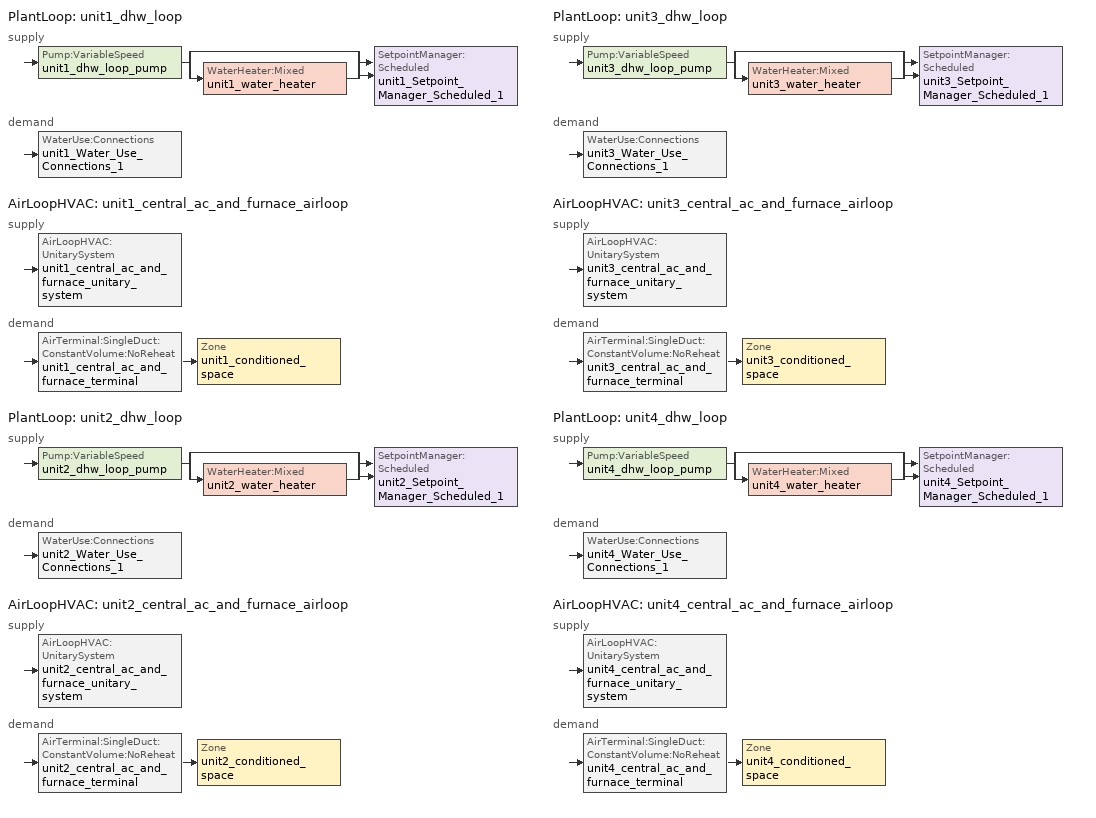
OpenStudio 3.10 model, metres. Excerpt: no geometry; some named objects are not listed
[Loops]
PlantLoop 'unit1_dhw_loop'
 supply: Pump:VariableSpeed 'unit1_dhw_loop_pump' > split
  | bypass
  | WaterHeater:Mixed 'unit1_water_heater'
  join > SetpointManager:Scheduled 'unit1_Setpoint_Manager_Scheduled_1'
 demand: WaterUse:Connections 'unit1_Water_Use_Connections_1'
AirLoopHVAC 'unit1_central_ac_and_furnace_airloop'
 supply: AirLoopHVAC:UnitarySystem 'unit1_central_ac_and_furnace_unitary_system'
 demand: AirTerminal:SingleDuct:ConstantVolume:NoReheat 'unit1_central_ac_and_furnace_terminal' > Zone 'unit1_conditioned_space'
PlantLoop 'unit2_dhw_loop'
 supply: Pump:VariableSpeed 'unit2_dhw_loop_pump' > split
  | bypass
  | WaterHeater:Mixed 'unit2_water_heater'
  join > SetpointManager:Scheduled 'unit2_Setpoint_Manager_Scheduled_1'
 demand: WaterUse:Connections 'unit2_Water_Use_Connections_1'
AirLoopHVAC 'unit2_central_ac_and_furnace_airloop'
 supply: AirLoopHVAC:UnitarySystem 'unit2_central_ac_and_furnace_unitary_system'
 demand: AirTerminal:SingleDuct:ConstantVolume:NoReheat 'unit2_central_ac_and_furnace_terminal' > Zone 'unit2_conditioned_space'
PlantLoop 'unit3_dhw_loop'
 supply: Pump:VariableSpeed 'unit3_dhw_loop_pump' > split
  | bypass
  | WaterHeater:Mixed 'unit3_water_heater'
  join > SetpointManager:Scheduled 'unit3_Setpoint_Manager_Scheduled_1'
 demand: WaterUse:Connections 'unit3_Water_Use_Connections_1'
AirLoopHVAC 'unit3_central_ac_and_furnace_airloop'
 supply: AirLoopHVAC:UnitarySystem 'unit3_central_ac_and_furnace_unitary_system'
 demand: AirTerminal:SingleDuct:ConstantVolume:NoReheat 'unit3_central_ac_and_furnace_terminal' > Zone 'unit3_conditioned_space'
PlantLoop 'unit4_dhw_loop'
 supply: Pump:VariableSpeed 'unit4_dhw_loop_pump' > split
  | bypass
  | WaterHeater:Mixed 'unit4_water_heater'
  join > SetpointManager:Scheduled 'unit4_Setpoint_Manager_Scheduled_1'
 demand: WaterUse:Connections 'unit4_Water_Use_Connections_1'
AirLoopHVAC 'unit4_central_ac_and_furnace_airloop'
 supply: AirLoopHVAC:UnitarySystem 'unit4_central_ac_and_furnace_unitary_system'
 demand: AirTerminal:SingleDuct:ConstantVolume:NoReheat 'unit4_central_ac_and_furnace_terminal' > Zone 'unit4_conditioned_space'
[EnergyManagementSystem:Sensor]
Name | Output Variable or Output Meter Index Key | Output Variable or Output Meter
unit1_tout_s | unit1_conditioned_space | Zone Outdoor Air Drybulb Temperature
unit1_tin_s; unit1_fridge_tin_s | unit1_conditioned_space | Zone Mean Air Temperature
unit1_win_s | unit1_conditioned_space | Zone Air Humidity Ratio
unit1_water_heater_off_cycle_parasitic | unit1_water_heater | Water Heater Off Cycle Parasitic Electricity Rate
unit1_water_heater_on_cycle_parasitic | unit1_water_heater | Water Heater On Cycle Parasitic Electricity Rate
unit1_water_heater_energy | unit1_water_heater | Water Heater NaturalGas Rate
unit1_central_ac_and_furnace_htg_coil_s | unit1_central_ac_and_furnace_htg_coil | Heating Coil Heating Energy
unit1_central_ac_and_furnace_clg_coil_s | unit1_central_ac_and_furnace_clg_coil | Cooling Coil Total Cooling Energy
unit2_tout_s | unit2_conditioned_space | Zone Outdoor Air Drybulb Temperature
unit2_tin_s; unit2_fridge_tin_s | unit2_conditioned_space | Zone Mean Air Temperature
unit2_win_s | unit2_conditioned_space | Zone Air Humidity Ratio
unit2_water_heater_off_cycle_parasitic | unit2_water_heater | Water Heater Off Cycle Parasitic Electricity Rate
unit2_water_heater_on_cycle_parasitic | unit2_water_heater | Water Heater On Cycle Parasitic Electricity Rate
unit2_water_heater_energy | unit2_water_heater | Water Heater NaturalGas Rate
unit2_central_ac_and_furnace_htg_coil_s | unit2_central_ac_and_furnace_htg_coil | Heating Coil Heating Energy
unit2_central_ac_and_furnace_clg_coil_s | unit2_central_ac_and_furnace_clg_coil | Cooling Coil Total Cooling Energy
unit3_tout_s | unit3_conditioned_space | Zone Outdoor Air Drybulb Temperature
unit3_tin_s; unit3_fridge_tin_s | unit3_conditioned_space | Zone Mean Air Temperature
unit3_win_s | unit3_conditioned_space | Zone Air Humidity Ratio
unit3_water_heater_off_cycle_parasitic | unit3_water_heater | Water Heater Off Cycle Parasitic Electricity Rate
unit3_water_heater_on_cycle_parasitic | unit3_water_heater | Water Heater On Cycle Parasitic Electricity Rate
unit3_water_heater_energy | unit3_water_heater | Water Heater NaturalGas Rate
unit3_central_ac_and_furnace_htg_coil_s | unit3_central_ac_and_furnace_htg_coil | Heating Coil Heating Energy
unit3_central_ac_and_furnace_clg_coil_s | unit3_central_ac_and_furnace_clg_coil | Cooling Coil Total Cooling Energy
unit4_tout_s | unit4_conditioned_space | Zone Outdoor Air Drybulb Temperature
unit4_tin_s; unit4_fridge_tin_s | unit4_conditioned_space | Zone Mean Air Temperature
unit4_win_s | unit4_conditioned_space | Zone Air Humidity Ratio
unit4_water_heater_off_cycle_parasitic | unit4_water_heater | Water Heater Off Cycle Parasitic Electricity Rate
unit4_water_heater_on_cycle_parasitic | unit4_water_heater | Water Heater On Cycle Parasitic Electricity Rate
unit4_water_heater_energy | unit4_water_heater | Water Heater NaturalGas Rate
unit4_central_ac_and_furnace_htg_coil_s | unit4_central_ac_and_furnace_htg_coil | Heating Coil Heating Energy
unit4_central_ac_and_furnace_clg_coil_s | unit4_central_ac_and_furnace_clg_coil | Cooling Coil Total Cooling Energy
unit1_conditioned_space_htg_unmet_s | unit1_conditioned_space | Zone Heating Setpoint Not Met Time
unit1_conditioned_space_clg_unmet_s | unit1_conditioned_space | Zone Cooling Setpoint Not Met Time
unit2_conditioned_space_htg_unmet_s | unit2_conditioned_space | Zone Heating Setpoint Not Met Time
unit2_conditioned_space_clg_unmet_s | unit2_conditioned_space | Zone Cooling Setpoint Not Met Time
unit3_conditioned_space_htg_unmet_s | unit3_conditioned_space | Zone Heating Setpoint Not Met Time
unit3_conditioned_space_clg_unmet_s | unit3_conditioned_space | Zone Cooling Setpoint Not Met Time
unit4_conditioned_space_htg_unmet_s | unit4_conditioned_space | Zone Heating Setpoint Not Met Time
unit4_conditioned_space_clg_unmet_s | unit4_conditioned_space | Zone Cooling Setpoint Not Met Time
[ElectricEquipment:Definition] Design Level Calculation Method=EquipmentLevel
Name | Design Level {W} | Fraction Latent | Fraction Radiant | Fraction Lost
unit1_dishwasher | 740.818 | 0.3 | 0.18 | 0.4
unit1_clothes_washer | 1279.03 | 0.03 | 0.162 | 0.7
unit2_dishwasher | 402.111 | 0.3 | 0.18 | 0.4
unit2_clothes_washer | 832.117 | 0.03 | 0.162 | 0.7
unit3_dishwasher | 577.46 | 0.3 | 0.18 | 0.4
unit3_clothes_washer | 765.44 | 0.03 | 0.162 | 0.7
unit4_dishwasher | 626.051 | 0.3 | 0.18 | 0.4
unit4_clothes_washer | 859.361 | 0.03 | 0.162 | 0.7
[EnergyManagementSystem:Actuator]
Name | Actuated Component | Actuated Component Type | Actuated Component Control Type | Zone or Space
unit2_central_ac_and_furnace_airloop_0_SupLatLkToDZ_act | unit2_central_ac_and_furnace_airloop_0_SupLatLkToDZ | OtherEquipment | Power Level | unit2_crawlspace___unvented_1
unit2_central_ac_and_furnace_airloop_0_SupSensLkToDZ_act | unit2_central_ac_and_furnace_airloop_0_SupSensLkToDZ | OtherEquipment | Power Level | unit2_crawlspace___unvented_1
unit2_central_ac_and_furnace_airloop_0_RetCondToDZ_act | unit2_central_ac_and_furnace_airloop_0_RetCondToDZ | OtherEquipment | Power Level | unit2_crawlspace___unvented_1
unit2_central_ac_and_furnace_airloop_0_SupCondToDZ_act | unit2_central_ac_and_furnace_airloop_0_SupCondToDZ | OtherEquipment | Power Level | unit2_crawlspace___unvented_1
unit2_central_ac_and_furnace_airloop_0_RetLatLkToRP_act | unit2_central_ac_and_furnace_airloop_0_RetLatLkToRP | OtherEquipment | Power Level | unit2_central_ac_and_furnace_airloop_ret_air_space
unit2_central_ac_and_furnace_airloop_0_RetSensLkToRP_act | unit2_central_ac_and_furnace_airloop_0_RetSensLkToRP | OtherEquipment | Power Level | unit2_central_ac_and_furnace_airloop_ret_air_space
unit2_central_ac_and_furnace_airloop_0_RetCondToRP_act | unit2_central_ac_and_furnace_airloop_0_RetCondToRP | OtherEquipment | Power Level | unit2_central_ac_and_furnace_airloop_ret_air_space
unit2_central_ac_and_furnace_airloop_0_SupCondToLv_act | unit2_central_ac_and_furnace_airloop_0_SupCondToLv | OtherEquipment | Power Level | unit2_conditioned_space_1
unit2_central_ac_and_furnace_airloop_0_SupLatLkToCond_act | unit2_central_ac_and_furnace_airloop_0_SupLatLkToCond | OtherEquipment | Power Level | unit2_conditioned_space_1
unit2_central_ac_and_furnace_airloop_0_SupSensLkToCond_act | unit2_central_ac_and_furnace_airloop_0_SupSensLkToCond | OtherEquipment | Power Level | unit2_conditioned_space_1
unit2_water_heater_ec_adj_act | unit2_water_heater_energy_adjustment1 | OtherEquipment | Power Level | unit2_conditioned_space_1
unit3_mech_vent_house_fan_latent_load_act | unit3_mech_vent_house_fan_latent_load | OtherEquipment | Power Level | unit3_conditioned_space_1
unit3_mech_vent_house_fan_sensible_load_act | unit3_mech_vent_house_fan_sensible_load | OtherEquipment | Power Level | unit3_conditioned_space_1
unit3_mech_vent_house_fan_cfis_act | unit3_mech_vent_house_fan_cfis | ElectricEquipment | Electricity Rate | unit3_conditioned_space_1
unit3_whole_house_fan_act | unit3_whole_house_fan | ElectricEquipment | Electricity Rate | unit3_conditioned_space_1
unit3_central_ac_and_furnace_airloop_0_SupLatLkToDZ_act | unit3_central_ac_and_furnace_airloop_0_SupLatLkToDZ | OtherEquipment | Power Level | unit3_crawlspace___unvented_1
unit3_central_ac_and_furnace_airloop_0_SupSensLkToDZ_act | unit3_central_ac_and_furnace_airloop_0_SupSensLkToDZ | OtherEquipment | Power Level | unit3_crawlspace___unvented_1
unit3_central_ac_and_furnace_airloop_0_RetCondToDZ_act | unit3_central_ac_and_furnace_airloop_0_RetCondToDZ | OtherEquipment | Power Level | unit3_crawlspace___unvented_1
unit3_central_ac_and_furnace_airloop_0_SupCondToDZ_act | unit3_central_ac_and_furnace_airloop_0_SupCondToDZ | OtherEquipment | Power Level | unit3_crawlspace___unvented_1
unit3_central_ac_and_furnace_airloop_0_RetLatLkToRP_act | unit3_central_ac_and_furnace_airloop_0_RetLatLkToRP | OtherEquipment | Power Level | unit3_central_ac_and_furnace_airloop_ret_air_space
unit3_central_ac_and_furnace_airloop_0_RetSensLkToRP_act | unit3_central_ac_and_furnace_airloop_0_RetSensLkToRP | OtherEquipment | Power Level | unit3_central_ac_and_furnace_airloop_ret_air_space
unit3_central_ac_and_furnace_airloop_0_RetCondToRP_act | unit3_central_ac_and_furnace_airloop_0_RetCondToRP | OtherEquipment | Power Level | unit3_central_ac_and_furnace_airloop_ret_air_space
unit3_central_ac_and_furnace_airloop_0_SupCondToLv_act | unit3_central_ac_and_furnace_airloop_0_SupCondToLv | OtherEquipment | Power Level | unit3_conditioned_space_1
unit3_central_ac_and_furnace_airloop_0_SupLatLkToCond_act | unit3_central_ac_and_furnace_airloop_0_SupLatLkToCond | OtherEquipment | Power Level | unit3_conditioned_space_1
unit3_central_ac_and_furnace_airloop_0_SupSensLkToCond_act | unit3_central_ac_and_furnace_airloop_0_SupSensLkToCond | OtherEquipment | Power Level | unit3_conditioned_space_1
unit3_water_heater_ec_adj_act | unit3_water_heater_energy_adjustment1 | OtherEquipment | Power Level | unit3_conditioned_space_1
unit4_mech_vent_house_fan_latent_load_act | unit4_mech_vent_house_fan_latent_load | OtherEquipment | Power Level | unit4_conditioned_space_1
unit4_mech_vent_house_fan_sensible_load_act | unit4_mech_vent_house_fan_sensible_load | OtherEquipment | Power Level | unit4_conditioned_space_1
unit4_mech_vent_house_fan_cfis_act | unit4_mech_vent_house_fan_cfis | ElectricEquipment | Electricity Rate | unit4_conditioned_space_1
unit4_whole_house_fan_act | unit4_whole_house_fan | ElectricEquipment | Electricity Rate | unit4_conditioned_space_1
unit4_central_ac_and_furnace_airloop_0_SupSensLkToDZ_act | unit4_central_ac_and_furnace_airloop_0_SupSensLkToDZ | OtherEquipment | Power Level | unit4_crawlspace___unvented_1
unit4_central_ac_and_furnace_airloop_0_RetCondToDZ_act | unit4_central_ac_and_furnace_airloop_0_RetCondToDZ | OtherEquipment | Power Level | unit4_crawlspace___unvented_1
unit4_central_ac_and_furnace_airloop_0_SupCondToDZ_act | unit4_central_ac_and_furnace_airloop_0_SupCondToDZ | OtherEquipment | Power Level | unit4_crawlspace___unvented_1
unit4_central_ac_and_furnace_airloop_0_RetLatLkToRP_act | unit4_central_ac_and_furnace_airloop_0_RetLatLkToRP | OtherEquipment | Power Level | unit4_central_ac_and_furnace_airloop_ret_air_space
unit4_central_ac_and_furnace_airloop_0_RetSensLkToRP_act | unit4_central_ac_and_furnace_airloop_0_RetSensLkToRP | OtherEquipment | Power Level | unit4_central_ac_and_furnace_airloop_ret_air_space
unit4_central_ac_and_furnace_airloop_0_RetCondToRP_act | unit4_central_ac_and_furnace_airloop_0_RetCondToRP | OtherEquipment | Power Level | unit4_central_ac_and_furnace_airloop_ret_air_space
unit4_central_ac_and_furnace_airloop_0_SupCondToLv_act | unit4_central_ac_and_furnace_airloop_0_SupCondToLv | OtherEquipment | Power Level | unit4_conditioned_space_1
unit4_central_ac_and_furnace_airloop_0_SupLatLkToCond_act | unit4_central_ac_and_furnace_airloop_0_SupLatLkToCond | OtherEquipment | Power Level | unit4_conditioned_space_1
unit4_central_ac_and_furnace_airloop_0_SupSensLkToCond_act | unit4_central_ac_and_furnace_airloop_0_SupSensLkToCond | OtherEquipment | Power Level | unit4_conditioned_space_1
unit4_water_heater_ec_adj_act | unit4_water_heater_energy_adjustment1 | OtherEquipment | Power Level | unit4_conditioned_space_1
unit4_central_ac_and_furnace_airloop_0_SupLatLkToDZ_act | unit4_central_ac_and_furnace_airloop_0_SupLatLkToDZ | OtherEquipment | Power Level | unit4_crawlspace___unvented_1
[EnergyManagementSystem:Program]
unit1_central_ac_and_furnace_airloop_0_duct_program: Set unit1_central_ac_and_furnace_airloop_AH_MFR = unit1_central_ac_and_furnace_airloop_AH_MFR_s; Set unit1_central_ac_and_furnace_airloop_Fan_RTF = 0; Set unit1_central_ac_and_furnace_airloop_Fan_RTF = unit1_central_ac_and_furnace_airloop_Fan_RTF + unit1_central_ac_and_furnace_airloop_Fan_RTF_s; Set unit1_central_ac_and_furnace_airloop_Fan_RTF = unit1_central_ac_and_furnace_airloop_Fan_RTF + unit1_central_ac_and_furnace_airloop_Fan_RTF_s_1; Set unit1_central_ac_and_furnace_airloop_AH_VFR = unit1_central_ac_and_furnace_airloop_AH_VFR_s; Set unit1_central_ac_and_furnace_airloop_AH_Tout = unit1_central_ac_and_furnace_airloop_AH_Tout_s; Set unit1_central_ac_and_furnace_airloop_AH_Wout = unit1_central_ac_and_furnace_airloop_AH_Wout_s; Set unit1_central_ac_and_furnace_airloop_RA_T = unit1_central_ac_and_furnace_airloop_RA_T_s; Set unit1_central_ac_and_furnace_airloop_Ra_W = unit1_central_ac_and_furnace_airloop_Ra_W_s; Set unit1_central_ac_and_furnace_airloop_0_DZ_T = unit1_central_ac_and_furnace_airloop_0_DZ_T_s; Set unit1_central_ac_and_furnace_airloop_0_DZ_W = unit1_central_ac_and_furnace_airloop_0_DZ_W_s; Run unit1_central_ac_and_furnace_airloop_0_duct_subroutine; Set unit1_central_ac_and_furnace_airloop_0_SupSensLkToCond_act = unit1_central_ac_and_furnace_airloop_0_SupSensLkToCond; Set unit1_central_ac_and_furnace_airloop_0_SupLatLkToCond_act = unit1_central_ac_and_furnace_airloop_0_SupLatLkToCond; Set unit1_central_ac_and_furnace_airloop_0_SupCondToLv_act = unit1_central_ac_and_furnace_airloop_0_SupCondToLv; Set unit1_central_ac_and_furnace_airloop_0_RetSensLkToRP_act = unit1_central_ac_and_furnace_airloop_0_RetSensLkToRP; Set unit1_central_ac_and_furnace_airloop_0_RetLatLkToRP_act = unit1_central_ac_and_furnace_airloop_0_RetLatLkToRP; Set unit1_central_ac_and_furnace_airloop_0_RetCondToRP_act = unit1_central_ac_and_furnace_airloop_0_RetCondToRP; Set unit1_central_ac_and_furnace_airloop_0_RetCondToDZ_act = unit1_central_ac_and_furnace_airloop_0_RetCondToDZ; Set unit1_central_ac_and_furnace_airloop_0_SupCondToDZ_act = unit1_central_ac_and_furnace_airloop_0_SupCondToDZ; Set unit1_central_ac_and_furnace_airloop_0_SupSensLkToDZ_act = unit1_central_ac_and_furnace_airloop_0_SupSensLkToDZ; Set unit1_central_ac_and_furnace_airloop_0_SupLatLkToDZ_act = unit1_central_ac_and_furnace_airloop_0_SupLatLkToDZ; Set unit1_central_ac_and_furnace_airloop_0_ZoneMixDZToCond_mix_act = unit1_central_ac_and_furnace_airloop_0_ZoneMixDZToCond; Set unit1_central_ac_and_furnace_airloop_0_ZoneMixCondToDZ_mix_act = unit1_central_ac_and_furnace_airloop_0_ZoneMixCondToDZ
unit1_fridge_schedule_program: Set Tin = unit1_fridge_tin_s*(9.0/5.0)+32.0; Set unit1_fridge_schedule_act = 0; If (Hour == 0); Set unit1_fridge_schedule_act = (-0.487+0.019*Tin); ElseIf (Hour == 1); Set unit1_fridge_schedule_act = (-0.34+0.016*Tin); ElseIf (Hour == 2); Set unit1_fridge_schedule_act = (-0.37+0.017*Tin); ElseIf (Hour == 3); Set unit1_fridge_schedule_act = (-0.361+0.016*Tin); ElseIf (Hour == 4); Set unit1_fridge_schedule_act = (-0.515+0.018*Tin); ElseIf (Hour == 5); Set unit1_fridge_schedule_act = (-0.684+0.021*Tin); ElseIf (Hour == 6); Set unit1_fridge_schedule_act = (-0.471+0.019*Tin); ElseIf (Hour == 7); Set unit1_fridge_schedule_act = (-0.159+0.015*Tin); ElseIf (Hour == 8); Set unit1_fridge_schedule_act = (-0.079+0.015*Tin); ElseIf (Hour == 9); Set unit1_fridge_schedule_act = (-0.417+0.019*Tin); ElseIf (Hour == 10); Set unit1_fridge_schedule_act = (-0.411+0.018*Tin); ElseIf (Hour == 11); Set unit1_fridge_schedule_act = (-0.386+0.018*Tin); ElseIf (Hour == 12); Set unit1_fridge_schedule_act = (-0.24+0.016*Tin); ElseIf (Hour == 13); Set unit1_fridge_schedule_act = (-0.314+0.017*Tin); ElseIf (Hour == 14); Set unit1_fridge_schedule_act = (-0.16+0.015*Tin); ElseIf (Hour == 15); Set unit1_fridge_schedule_act = (-0.121+0.015*Tin); ElseIf (Hour == 16); Set unit1_fridge_schedule_act = (-0.469+0.02*Tin); ElseIf (Hour == 17); Set unit1_fridge_schedule_act = (-0.412+0.02*Tin); ElseIf (Hour == 18); Set unit1_fridge_schedule_act = (-0.091+0.017*Tin); ElseIf (Hour == 19); Set unit1_fridge_schedule_act = (0.077+0.014*Tin); ElseIf (Hour == 20); Set unit1_fridge_schedule_act = (-0.118+0.016*Tin); ElseIf (Hour == 21); Set unit1_fridge_schedule_act = (-0.247+0.017*Tin); ElseIf (Hour == 22); Set unit1_fridge_schedule_act = (-0.445+0.019*Tin); ElseIf (Hour == 23); Set unit1_fridge_schedule_act = (-0.544+0.02*Tin); EndIf
unit1_water_heater_EC_adj: If WarmupFlag == 0; Set dhw_e_cons = unit1_water_heater_energy + unit1_water_heater_on_cycle_parasitic + unit1_water_heater_off_cycle_parasitic; Set unit1_water_heater_ec_adj_act = 0.0 * dhw_e_cons / 1; EndIf
unit1_central_ac_and_furnace_supply_fan_disaggregate_program_1: Set unit1_central_ac_and_furnace_supply_fan_primary_htg = 0; If unit1_central_ac_and_furnace_htg_coil_s > 0; Set unit1_central_ac_and_furnace_supply_fan_primary_htg = unit1_central_ac_and_furnace_supply_fan_s_1; EndIf
unit1_central_ac_and_furnace_supply_fan_disaggregate_program: Set unit1_central_ac_and_furnace_supply_fan_clg = 0; If unit1_central_ac_and_furnace_clg_coil_s > 0; Set unit1_central_ac_and_furnace_supply_fan_clg = unit1_central_ac_and_furnace_supply_fan_s; EndIf
unit2_infil_program: Set p_m = 0.14; Set p_s = 0.22; Set s_m = 270; Set s_s = 370; Set z_m = 9.99744; Set z_s = 2.4384; Set f_t = (((s_m/z_m)^p_m)*((z_s/s_s)^p_s)); Set Tdiff = unit2_tin_s-unit2_tout_s; Set dT = @Abs Tdiff; Set c = 0.0289; Set Cs = 0.0567; Set Cw = 0.1627; Set n = 0.65; Set sft = (f_t*0.3); Set temp1 = ((c*Cw)*((sft*unit2_site_vw_s)^(2*n)))^2; Set Qinf = (((c*Cs*(dT^n))^2)+temp1)^0.5; Set Qinf = (@Max Qinf 0); Set unit2_mech_vent_house_fan_sensible_load_act = 0.0; Set unit2_mech_vent_house_fan_latent_load_act = 0.0; Set OASupInPb = unit2_out_pb_s; Set OASupInTemp = unit2_tout_s; Set OASupInW = unit2_out_wt_s; Set OASupRho = (@RhoAirFnPbTdbW OASupInPb OASupInTemp OASupInW); Set OASupCp = (@CpAirFnW OASupInW); Set OASupInEnth = (@HFnTdbW OASupInTemp OASupInW); Set ZoneTemp = unit2_tin_s; Set ZoneW = unit2_win_s; Set ZoneCp = (@CpAirFnW ZoneW); Set ZoneAirEnth = (@HFnTdbW ZoneTemp ZoneW); Set unit2_mech_vent_house_fan_cfis_act = 0.0; Set QWHV_cfis_sup = 0.0; Set QWHV_cfis_suppl_sup = 0.0; Set QWHV_cfis_suppl_exh = 0.0; Set Qrange = 0; Set Qrange = Qrange + 0.04719 * unit2_mech_vent_range_fan_0_sch_s; Set Qbath = 0; Set Qbath = Qbath + 0.04719 * unit2_mech_vent_bath_fan_0_sch_s; Set Qdryer = 0; Set Qdryer = Qdryer + 0.0917 * unit2_clothes_dryer_exhaust_0_sch_s; Set QWHV_sup = 0.0; Set QWHV_exh = 0.0; Set Qsupply = QWHV_sup + QWHV_cfis_sup + QWHV_cfis_suppl_sup; Set Qexhaust = Qrange + Qbath + Qdryer + QWHV_exh + QWHV_cfis_suppl_exh; Set Qfan = (@Max Qexhaust Qsupply); Set Qducts = 0; Set Qducts = Qducts - unit2_central_ac_and_furnace_airloop_0_DuctImbalLkSupFanEquivCond; Set Qducts = Qducts + unit2_central_ac_and_furnace_airloop_0_DuctImbalLkExhFanEquivCond; If Qducts < 0; Set Qsupply = Qsupply - Qducts; Else; Set Qexhaust = Qexhaust + Qducts; EndIf; Set Qfan_with_ducts = (@Max Qexhaust Qsupply); Set Qimb = (@Abs (Qsupply - Qexhaust)); If Qinf + Qimb > 0; Set Qtot = Qfan_with_ducts + (Qinf^2) / (Qinf + Qimb); Else; Set Qtot = Qfan_with_ducts; EndIf; Set Qinf_adj = Qtot - Qfan; Set unit2_infil_flow_act = Qinf_adj; Set unit2_infil_program_Qinf = Qinf_adj; Set unit2_infil_program_Qfan = Qfan; Set Qload = Qfan; Set Effectiveness_Sens = 0.0; Set Effectiveness_Lat = 0.0; Set Fan_MFR = Qload * OASupRho; Set ZoneInEnth = OASupInEnth; Set ZoneInTemp = OASupInTemp; Set FanTotalToCond = Fan_MFR * (ZoneInEnth - ZoneAirEnth); Set FanSensToCond = Fan_MFR * ZoneCp * (ZoneInTemp - ZoneTemp); Set FanLatToCond = FanTotalToCond - FanSensToCond; Set unit2_mech_vent_house_fan_sensible_load_act = unit2_mech_vent_house_fan_sensible_load_act + FanSensToCond; Set unit2_mech_vent_house_fan_latent_load_act = unit2_mech_vent_house_fan_latent_load_act + FanLatToCond
unit2_crawlspace_unvented_1_duct_leakage_imbalance_infil_program: Set Qducts = 0; Set Qducts = Qducts - unit2_central_ac_and_furnace_airloop_0_DuctImbalLkSupFanEquivDZ; Set Qducts = Qducts + unit2_central_ac_and_furnace_airloop_0_DuctImbalLkExhFanEquivDZ; Set unit2_crawlspace_unvented_1_duct_leakage_imbalance_infil_flow_act = (@Abs(Qducts))
unit2_natural_vent_program: Set Tin = unit2_tin_s; Set Tout = unit2_tout_s; Set Wout = unit2_out_wt_s; Set Pbar = unit2_out_pb_s; Set Phiout = (@RhFnTdbWPb Tout Wout Pbar); Set MaxHR = 0.0115; Set Tnvsp = (unit2_htg_sp_s + unit2_clg_sp_s) / 2; Set NVavail = unit2_natural_vent_s; Set ClgSsnAvail = unit2_cool_season; Set Qnv = 0; Set Qwhf = 0; Set unit2_whole_house_fan_mix_act = 0; Set unit2_whole_house_fan_act = 0; If ((Wout < MaxHR) && (Tin > Tout) && (Tin > Tnvsp) && (ClgSsnAvail > 0)); Set WHF_Flow = 0; Set Adj = (Tin-Tnvsp)/(Tin-Tout); Set Adj = (@Min Adj 1); Set Adj = (@Max Adj 0); If (WHF_Flow > 0); Set Qwhf = WHF_Flow*Adj; Set unit2_whole_house_fan_mix_act = WHF_Flow*Adj; Set WHF_W = 0; Set unit2_whole_house_fan_act = WHF_W*Adj; ElseIf (NVavail > 0); Set NVArea = 3152.088663552; Set Cs = 8.968567957270247e-05; Set Cw = 2.2169590796800036e-05; Set Tdiff = Tin-Tout; Set dT = (@Abs Tdiff); Set Vwind = unit2_site_vw_s; Set SGNV = NVArea*Adj*((((Cs*dT)+(Cw*(Vwind^2)))^0.5)/1000); Set MaxNV = 0.9602557310976002; Set Qnv = (@Min SGNV MaxNV); EndIf; EndIf; Set unit2_natural_vent_flow_act = Qnv; Set unit2_whole_house_fan_flow_act = Qwhf; Set unit2_natural_vent_program_Qnv = Qnv; Set unit2_natural_vent_program_Qwhf = Qwhf
unit2_central_ac_and_furnace_airloop_0_duct_program: Set unit2_central_ac_and_furnace_airloop_AH_MFR = unit2_central_ac_and_furnace_airloop_AH_MFR_s; Set unit2_central_ac_and_furnace_airloop_Fan_RTF = 0; Set unit2_central_ac_and_furnace_airloop_Fan_RTF = unit2_central_ac_and_furnace_airloop_Fan_RTF + unit2_central_ac_and_furnace_airloop_Fan_RTF_s; Set unit2_central_ac_and_furnace_airloop_Fan_RTF = unit2_central_ac_and_furnace_airloop_Fan_RTF + unit2_central_ac_and_furnace_airloop_Fan_RTF_s_1; Set unit2_central_ac_and_furnace_airloop_AH_VFR = unit2_central_ac_and_furnace_airloop_AH_VFR_s; Set unit2_central_ac_and_furnace_airloop_AH_Tout = unit2_central_ac_and_furnace_airloop_AH_Tout_s; Set unit2_central_ac_and_furnace_airloop_AH_Wout = unit2_central_ac_and_furnace_airloop_AH_Wout_s; Set unit2_central_ac_and_furnace_airloop_RA_T = unit2_central_ac_and_furnace_airloop_RA_T_s; Set unit2_central_ac_and_furnace_airloop_Ra_W = unit2_central_ac_and_furnace_airloop_Ra_W_s; Set unit2_central_ac_and_furnace_airloop_0_DZ_T = unit2_central_ac_and_furnace_airloop_0_DZ_T_s; Set unit2_central_ac_and_furnace_airloop_0_DZ_W = unit2_central_ac_and_furnace_airloop_0_DZ_W_s; Run unit2_central_ac_and_furnace_airloop_0_duct_subroutine; Set unit2_central_ac_and_furnace_airloop_0_SupSensLkToCond_act = unit2_central_ac_and_furnace_airloop_0_SupSensLkToCond; Set unit2_central_ac_and_furnace_airloop_0_SupLatLkToCond_act = unit2_central_ac_and_furnace_airloop_0_SupLatLkToCond; Set unit2_central_ac_and_furnace_airloop_0_SupCondToLv_act = unit2_central_ac_and_furnace_airloop_0_SupCondToLv; Set unit2_central_ac_and_furnace_airloop_0_RetSensLkToRP_act = unit2_central_ac_and_furnace_airloop_0_RetSensLkToRP; Set unit2_central_ac_and_furnace_airloop_0_RetLatLkToRP_act = unit2_central_ac_and_furnace_airloop_0_RetLatLkToRP; Set unit2_central_ac_and_furnace_airloop_0_RetCondToRP_act = unit2_central_ac_and_furnace_airloop_0_RetCondToRP; Set unit2_central_ac_and_furnace_airloop_0_RetCondToDZ_act = unit2_central_ac_and_furnace_airloop_0_RetCondToDZ; Set unit2_central_ac_and_furnace_airloop_0_SupCondToDZ_act = unit2_central_ac_and_furnace_airloop_0_SupCondToDZ; Set unit2_central_ac_and_furnace_airloop_0_SupSensLkToDZ_act = unit2_central_ac_and_furnace_airloop_0_SupSensLkToDZ; Set unit2_central_ac_and_furnace_airloop_0_SupLatLkToDZ_act = unit2_central_ac_and_furnace_airloop_0_SupLatLkToDZ; Set unit2_central_ac_and_furnace_airloop_0_ZoneMixDZToCond_mix_act = unit2_central_ac_and_furnace_airloop_0_ZoneMixDZToCond; Set unit2_central_ac_and_furnace_airloop_0_ZoneMixCondToDZ_mix_act = unit2_central_ac_and_furnace_airloop_0_ZoneMixCondToDZ
unit2_fridge_schedule_program: Set Tin = unit2_fridge_tin_s*(9.0/5.0)+32.0; Set unit2_fridge_schedule_act = 0; If (Hour == 0); Set unit2_fridge_schedule_act = (-0.487+0.019*Tin); ElseIf (Hour == 1); Set unit2_fridge_schedule_act = (-0.34+0.016*Tin); ElseIf (Hour == 2); Set unit2_fridge_schedule_act = (-0.37+0.017*Tin); ElseIf (Hour == 3); Set unit2_fridge_schedule_act = (-0.361+0.016*Tin); ElseIf (Hour == 4); Set unit2_fridge_schedule_act = (-0.515+0.018*Tin); ElseIf (Hour == 5); Set unit2_fridge_schedule_act = (-0.684+0.021*Tin); ElseIf (Hour == 6); Set unit2_fridge_schedule_act = (-0.471+0.019*Tin); ElseIf (Hour == 7); Set unit2_fridge_schedule_act = (-0.159+0.015*Tin); ElseIf (Hour == 8); Set unit2_fridge_schedule_act = (-0.079+0.015*Tin); ElseIf (Hour == 9); Set unit2_fridge_schedule_act = (-0.417+0.019*Tin); ElseIf (Hour == 10); Set unit2_fridge_schedule_act = (-0.411+0.018*Tin); ElseIf (Hour == 11); Set unit2_fridge_schedule_act = (-0.386+0.018*Tin); ElseIf (Hour == 12); Set unit2_fridge_schedule_act = (-0.24+0.016*Tin); ElseIf (Hour == 13); Set unit2_fridge_schedule_act = (-0.314+0.017*Tin); ElseIf (Hour == 14); Set unit2_fridge_schedule_act = (-0.16+0.015*Tin); ElseIf (Hour == 15); Set unit2_fridge_schedule_act = (-0.121+0.015*Tin); ElseIf (Hour == 16); Set unit2_fridge_schedule_act = (-0.469+0.02*Tin); ElseIf (Hour == 17); Set unit2_fridge_schedule_act = (-0.412+0.02*Tin); ElseIf (Hour == 18); Set unit2_fridge_schedule_act = (-0.091+0.017*Tin); ElseIf (Hour == 19); Set unit2_fridge_schedule_act = (0.077+0.014*Tin); ElseIf (Hour == 20); Set unit2_fridge_schedule_act = (-0.118+0.016*Tin); ElseIf (Hour == 21); Set unit2_fridge_schedule_act = (-0.247+0.017*Tin); ElseIf (Hour == 22); Set unit2_fridge_schedule_act = (-0.445+0.019*Tin); ElseIf (Hour == 23); Set unit2_fridge_schedule_act = (-0.544+0.02*Tin); EndIf
unit2_water_heater_EC_adj: If WarmupFlag == 0; Set dhw_e_cons = unit2_water_heater_energy + unit2_water_heater_on_cycle_parasitic + unit2_water_heater_off_cycle_parasitic; Set unit2_water_heater_ec_adj_act = 0.0 * dhw_e_cons / 1; EndIf
unit2_central_ac_and_furnace_supply_fan_disaggregate_program_1: Set unit2_central_ac_and_furnace_supply_fan_primary_htg = 0; If unit2_central_ac_and_furnace_htg_coil_s > 0; Set unit2_central_ac_and_furnace_supply_fan_primary_htg = unit2_central_ac_and_furnace_supply_fan_s_1; EndIf
unit2_central_ac_and_furnace_supply_fan_disaggregate_program: Set unit2_central_ac_and_furnace_supply_fan_clg = 0; If unit2_central_ac_and_furnace_clg_coil_s > 0; Set unit2_central_ac_and_furnace_supply_fan_clg = unit2_central_ac_and_furnace_supply_fan_s; EndIf
unit3_infil_program: Set p_m = 0.14; Set p_s = 0.22; Set s_m = 270; Set s_s = 370; Set z_m = 9.99744; Set z_s = 2.4384; Set f_t = (((s_m/z_m)^p_m)*((z_s/s_s)^p_s)); Set Tdiff = unit3_tin_s-unit3_tout_s; Set dT = @Abs Tdiff; Set c = 0.0289; Set Cs = 0.0567; Set Cw = 0.1627; Set n = 0.65; Set sft = (f_t*0.3); Set temp1 = ((c*Cw)*((sft*unit3_site_vw_s)^(2*n)))^2; Set Qinf = (((c*Cs*(dT^n))^2)+temp1)^0.5; Set Qinf = (@Max Qinf 0); Set unit3_mech_vent_house_fan_sensible_load_act = 0.0; Set unit3_mech_vent_house_fan_latent_load_act = 0.0; Set OASupInPb = unit3_out_pb_s; Set OASupInTemp = unit3_tout_s; Set OASupInW = unit3_out_wt_s; Set OASupRho = (@RhoAirFnPbTdbW OASupInPb OASupInTemp OASupInW); Set OASupCp = (@CpAirFnW OASupInW); Set OASupInEnth = (@HFnTdbW OASupInTemp OASupInW); Set ZoneTemp = unit3_tin_s; Set ZoneW = unit3_win_s; Set ZoneCp = (@CpAirFnW ZoneW); Set ZoneAirEnth = (@HFnTdbW ZoneTemp ZoneW); Set unit3_mech_vent_house_fan_cfis_act = 0.0; Set QWHV_cfis_sup = 0.0; Set QWHV_cfis_suppl_sup = 0.0; Set QWHV_cfis_suppl_exh = 0.0; Set Qrange = 0; Set Qrange = Qrange + 0.04719 * unit3_mech_vent_range_fan_0_sch_s; Set Qbath = 0; Set Qbath = Qbath + 0.04719 * unit3_mech_vent_bath_fan_0_sch_s; Set Qdryer = 0; Set Qdryer = Qdryer + 0.15958 * unit3_clothes_dryer_exhaust_0_sch_s; Set QWHV_sup = 0.0; Set QWHV_exh = 0.0; Set Qsupply = QWHV_sup + QWHV_cfis_sup + QWHV_cfis_suppl_sup; Set Qexhaust = Qrange + Qbath + Qdryer + QWHV_exh + QWHV_cfis_suppl_exh; Set Qfan = (@Max Qexhaust Qsupply); Set Qducts = 0; Set Qducts = Qducts - unit3_central_ac_and_furnace_airloop_0_DuctImbalLkSupFanEquivCond; Set Qducts = Qducts + unit3_central_ac_and_furnace_airloop_0_DuctImbalLkExhFanEquivCond; If Qducts < 0; Set Qsupply = Qsupply - Qducts; Else; Set Qexhaust = Qexhaust + Qducts; EndIf; Set Qfan_with_ducts = (@Max Qexhaust Qsupply); Set Qimb = (@Abs (Qsupply - Qexhaust)); If Qinf + Qimb > 0; Set Qtot = Qfan_with_ducts + (Qinf^2) / (Qinf + Qimb); Else; Set Qtot = Qfan_with_ducts; EndIf; Set Qinf_adj = Qtot - Qfan; Set unit3_infil_flow_act = Qinf_adj; Set unit3_infil_program_Qinf = Qinf_adj; Set unit3_infil_program_Qfan = Qfan; Set Qload = Qfan; Set Effectiveness_Sens = 0.0; Set Effectiveness_Lat = 0.0; Set Fan_MFR = Qload * OASupRho; Set ZoneInEnth = OASupInEnth; Set ZoneInTemp = OASupInTemp; Set FanTotalToCond = Fan_MFR * (ZoneInEnth - ZoneAirEnth); Set FanSensToCond = Fan_MFR * ZoneCp * (ZoneInTemp - ZoneTemp); Set FanLatToCond = FanTotalToCond - FanSensToCond; Set unit3_mech_vent_house_fan_sensible_load_act = unit3_mech_vent_house_fan_sensible_load_act + FanSensToCond; Set unit3_mech_vent_house_fan_latent_load_act = unit3_mech_vent_house_fan_latent_load_act + FanLatToCond
unit3_crawlspace_unvented_1_duct_leakage_imbalance_infil_program: Set Qducts = 0; Set Qducts = Qducts - unit3_central_ac_and_furnace_airloop_0_DuctImbalLkSupFanEquivDZ; Set Qducts = Qducts + unit3_central_ac_and_furnace_airloop_0_DuctImbalLkExhFanEquivDZ; Set unit3_crawlspace_unvented_1_duct_leakage_imbalance_infil_flow_act = (@Abs(Qducts))
unit3_natural_vent_program: Set Tin = unit3_tin_s; Set Tout = unit3_tout_s; Set Wout = unit3_out_wt_s; Set Pbar = unit3_out_pb_s; Set Phiout = (@RhFnTdbWPb Tout Wout Pbar); Set MaxHR = 0.0115; Set Tnvsp = (unit3_htg_sp_s + unit3_clg_sp_s) / 2; Set NVavail = unit3_natural_vent_s; Set ClgSsnAvail = unit3_cool_season; Set Qnv = 0; Set Qwhf = 0; Set unit3_whole_house_fan_mix_act = 0; Set unit3_whole_house_fan_act = 0; If ((Wout < MaxHR) && (Tin > Tout) && (Tin > Tnvsp) && (ClgSsnAvail > 0)); Set WHF_Flow = 0; Set Adj = (Tin-Tnvsp)/(Tin-Tout); Set Adj = (@Min Adj 1); Set Adj = (@Max Adj 0); If (WHF_Flow > 0); Set Qwhf = WHF_Flow*Adj; Set unit3_whole_house_fan_mix_act = WHF_Flow*Adj; Set WHF_W = 0; Set unit3_whole_house_fan_act = WHF_W*Adj; ElseIf (NVavail > 0); Set NVArea = 3152.088663552; Set Cs = 8.968567957270247e-05; Set Cw = 2.2169590796800036e-05; Set Tdiff = Tin-Tout; Set dT = (@Abs Tdiff); Set Vwind = unit3_site_vw_s; Set SGNV = NVArea*Adj*((((Cs*dT)+(Cw*(Vwind^2)))^0.5)/1000); Set MaxNV = 0.9602557310976002; Set Qnv = (@Min SGNV MaxNV); EndIf; EndIf; Set unit3_natural_vent_flow_act = Qnv; Set unit3_whole_house_fan_flow_act = Qwhf; Set unit3_natural_vent_program_Qnv = Qnv; Set unit3_natural_vent_program_Qwhf = Qwhf
[Zone equipment]
unit1_conditioned_space: unit1_central_ac_and_furnace_terminal
unit2_conditioned_space: unit2_central_ac_and_furnace_terminal
unit3_conditioned_space: unit3_central_ac_and_furnace_terminal
unit4_conditioned_space: unit4_central_ac_and_furnace_terminal
[Sizing:Zone] Zone Cooling Design Supply Air Temperature Input Method=SupplyAirTemperature; Zone Cooling Design Supply Air Temperature {C}=14; Zone Cooling Design Supply Air Temperature Difference {deltaC}=11.11; Zone Heating Design Supply Air Temperature Input Method=SupplyAirTemperature; Zone Heating Design Supply Air Temperature {C}=40; Zone Heating Design Supply Air Temperature Difference {deltaC}=11.11; Zone Cooling Design Supply Air Humidity Ratio {kg-H2O/kg-air}=0.0085; Zone Heating Design Supply Air Humidity Ratio {kg-H2O/kg-air}=0.008; Cooling Design Air Flow Method=DesignDay; Heating Design Air Flow Method=DesignDay; Account for Dedicated Outdoor Air System=No; Dedicated Outdoor Air System Control Strategy=NeutralSupplyAir; Dedicated Outdoor Air Low Setpoint Temperature for Design {C}=autosize; Dedicated Outdoor Air High Setpoint Temperature for Design {C}=autosize; Zone Load Sizing Method=Sensible Load Only No Latent Load; Zone Latent Cooling Design Supply Air Humidity Ratio Input Method=HumidityRatioDifference; Zone Cooling Design Supply Air Humidity Ratio Difference {kgWater/kgDryAir}=0.005; Zone Latent Heating Design Supply Air Humidity Ratio Input Method=HumidityRatioDifference; Zone Humidification Design Supply Air Humidity Ratio Difference {kgWater/kgDryAir}=0.005; Sizing Option=Coincident
unit1_conditioned_space; unit2_conditioned_space; unit3_conditioned_space; unit4_conditioned_space
[WaterUse:Equipment:Definition]
Name | Peak Flow Rate {m3/s} | Target Temperature Schedule
unit1_dishwasher | 5.13204e-06
unit1_clothes_washer | 5.32287e-06
unit1_dhw_distribution_waste | 6.42661e-06 | unit1_mixed_water_temperature_schedule
unit1_dhw_fixtures | 1.88471e-05 | unit1_mixed_water_temperature_schedule
unit2_dishwasher | 6.30462e-06
unit2_clothes_washer | 6.12632e-06
unit2_dhw_distribution_waste | 6.04778e-06 | unit2_mixed_water_temperature_schedule
unit2_dhw_fixtures | 1.77362e-05 | unit2_mixed_water_temperature_schedule
unit3_dishwasher | 6.62262e-06
unit3_clothes_washer | 7.37125e-06
unit3_dhw_distribution_waste | 7.08953e-06 | unit3_mixed_water_temperature_schedule
unit3_dhw_fixtures | 2.07913e-05 | unit3_mixed_water_temperature_schedule
unit4_dishwasher | 5.36938e-06
unit4_clothes_washer | 4.36734e-06
unit4_dhw_distribution_waste | 6.02694e-06 | unit4_mixed_water_temperature_schedule
unit4_dhw_fixtures | 1.7675e-05 | unit4_mixed_water_temperature_schedule
[WaterUse:Connections] Drain Water Heat Exchanger Type=None; Drain Water Heat Exchanger Destination=Plant
Name | Water Use Equipment Name 1 | Water Use Equipment Name 2 | Water Use Equipment Name 3 | Water Use Equipment Name 4
unit1_Water_Use_Connections_1 | unit1_dhw_fixtures | unit1_dhw_distribution_waste | unit1_clothes_washer | unit1_dishwasher
unit2_Water_Use_Connections_1 | unit2_dhw_fixtures | unit2_dhw_distribution_waste | unit2_clothes_washer | unit2_dishwasher
unit3_Water_Use_Connections_1 | unit3_dhw_fixtures | unit3_dhw_distribution_waste | unit3_clothes_washer | unit3_dishwasher
unit4_Water_Use_Connections_1 | unit4_dhw_fixtures | unit4_dhw_distribution_waste | unit4_clothes_washer | unit4_dishwasher
[WaterHeater:Sizing] Design Mode=PeakDraw; Time Storage Can Meet Peak Draw {hr}=0.538503; Time for Tank Recovery {hr}=0; Nominal Tank Volume for Autosizing Plant Connections {m3}=1
unit1_water_heater; unit2_water_heater; unit3_water_heater; unit4_water_heater
[WaterHeater:Mixed] Tank Volume {m3}=0.143846; Deadband Temperature Difference {deltaC}=2; Maximum Temperature Limit {C}=99; Heater Control Type=Cycle; Heater Maximum Capacity {W}=10550.6; Heater Minimum Capacity {W}=0; Heater Fuel Type=NaturalGas; Heater Thermal Efficiency=0.785176; Off Cycle Parasitic Fuel Consumption Rate {W}=0; Off Cycle Parasitic Fuel Type=Electricity; Off Cycle Parasitic Heat Fraction to Tank=0; On Cycle Parasitic Fuel Consumption Rate {W}=0; On Cycle Parasitic Fuel Type=Electricity; On Cycle Parasitic Heat Fraction to Tank=0; Ambient Temperature Indicator=ThermalZone; Off Cycle Loss Coefficient to Ambient Temperature {W/K}=2.30013; Off Cycle Loss Fraction to Thermal Zone=0.91; On Cycle Loss Coefficient to Ambient Temperature {W/K}=2.30013; On Cycle Loss Fraction to Thermal Zone=1; Use Side Effectiveness=1; Source Side Effectiveness=1; Use Side Design Flow Rate {m3/s}=autosize; Source Side Design Flow Rate {m3/s}=autosize; Indirect Water Heating Recovery Time {hr}=1.5; Source Side Flow Control Mode=IndirectHeatPrimarySetpoint
Name | Setpoint Temperature Schedule | Ambient Temperature Thermal Zone
unit1_water_heater | unit1_water_heater_setpoint | unit1_conditioned_space
unit2_water_heater | unit2_water_heater_setpoint | unit2_conditioned_space
unit3_water_heater | unit3_water_heater_setpoint | unit3_conditioned_space
unit4_water_heater | unit4_water_heater_setpoint | unit4_conditioned_space
[SetpointManager:Scheduled] Control Variable=Temperature
Name | Schedule | Setpoint Node or NodeList
unit1_Setpoint_Manager_Scheduled_1 | unit1_dhw_temp | unit1_Node_12
unit2_Setpoint_Manager_Scheduled_1 | unit2_dhw_temp | unit2_Node_12
unit3_Setpoint_Manager_Scheduled_1 | unit3_dhw_temp | unit3_Node_12
unit4_Setpoint_Manager_Scheduled_1 | unit4_dhw_temp | unit4_Node_12
[Pump:VariableSpeed] Rated Flow Rate {m3/s}=0.01; Rated Pump Head {Pa}=1; Rated Power Consumption {W}=0; Motor Efficiency=0.85; Fraction of Motor Inefficiencies to Fluid Stream=0; Coefficient 1 of the Part Load Performance Curve=0; Coefficient 2 of the Part Load Performance Curve=1; Coefficient 3 of the Part Load Performance Curve=0; Coefficient 4 of the Part Load Performance Curve=0; Minimum Flow Rate {m3/s}=0; Pump Control Type=Intermittent; Skin Loss Radiative Fraction=0.5; Design Power Sizing Method=PowerPerFlowPerPressure; Design Electric Power per Unit Flow Rate {W/(m3/s)}=348701.1; Design Shaft Power per Unit Flow Rate per Unit Head {W-s/m3-Pa}=1.28205; Design Minimum Flow Rate Fraction=0
unit1_dhw_loop_pump; unit2_dhw_loop_pump; unit3_dhw_loop_pump; unit4_dhw_loop_pump
[Sizing:Plant] Loop Type=Heating; Design Loop Exit Temperature {C}=52.6667; Loop Design Temperature Difference {deltaC}=5.55556; Sizing Option=NonCoincident; Zone Timesteps in Averaging Window=1; Coincident Sizing Factor Mode=None
unit1_dhw_loop; unit2_dhw_loop; unit3_dhw_loop; unit4_dhw_loop
[PlantLoop] Fluid Type=Water; Glycol Concentration=0; Maximum Loop Flow Rate {m3/s}=0.01; Plant Loop Volume {m3}=0.003; Load Distribution Scheme=Optimal
unit1_dhw_loop; unit2_dhw_loop; unit3_dhw_loop; unit4_dhw_loop
[AirTerminal:SingleDuct:ConstantVolume:NoReheat] Maximum Air Flow Rate {m3/s}=0.241637
Name | Availability Schedule
unit1_central_ac_and_furnace_terminal | Always On Discrete
unit2_central_ac_and_furnace_terminal | unit2_Always_On_Discrete
unit3_central_ac_and_furnace_terminal | unit3_Always_On_Discrete
unit4_central_ac_and_furnace_terminal | unit4_Always_On_Discrete
[Sizing:System] Central Heating Maximum System Air Flow Ratio=0.3; Preheat Design Temperature {C}=7; Preheat Design Humidity Ratio {kg-H2O/kg-Air}=0.008; Precool Design Temperature {C}=12.8; Precool Design Humidity Ratio {kg-H2O/kg-Air}=0.008; Central Cooling Design Supply Air Temperature {C}=12.8; Central Heating Design Supply Air Temperature {C}=16.7; 100% Outdoor Air in Cooling=Yes; 100% Outdoor Air in Heating=Yes; Central Cooling Design Supply Air Humidity Ratio {kg-H2O/kg-Air}=0.0085; Zone Maximum Outdoor Air Fraction=1; Cooling Supply Air Flow Rate Per Floor Area {m3/s-m2}=0.00996765; Cooling Fraction of Autosized Cooling Supply Air Flow Rate=1; Cooling Supply Air Flow Rate Per Unit Cooling Capacity {m3/s-W}=3.94755e-05; Heating Supply Air Flow Rate Per Floor Area {m3/s-m2}=0.00996765; Heating Fraction of Autosized Heating Supply Air Flow Rate=1; Heating Fraction of Autosized Cooling Supply Air Flow Rate=1; Heating Supply Air Flow Rate Per Unit Heating Capacity {m3/s-W}=3.15882e-05; Cooling Design Capacity Method=CoolingDesignCapacity; Cooling Design Capacity {W}=autosize; Cooling Design Capacity Per Floor Area {W/m2}=234.7; Fraction of Autosized Cooling Design Capacity=1; Heating Design Capacity Method=HeatingDesignCapacity; Heating Design Capacity {W}=autosize; Heating Design Capacity Per Floor Area {W/m2}=157; Fraction of Autosized Heating Design Capacity=1; Central Cooling Capacity Control Method=OnOff; Occupant Diversity=autosize
unit1_central_ac_and_furnace_airloop; unit2_central_ac_and_furnace_airloop; unit3_central_ac_and_furnace_airloop; unit4_central_ac_and_furnace_airloop
[AirLoopHVAC] Design Supply Air Flow Rate {m3/s}=0.241637; Design Return Air Flow Fraction of Supply Air Flow=1
Name | Availability Schedule
unit1_central_ac_and_furnace_airloop | Always On Discrete
unit2_central_ac_and_furnace_airloop | unit2_Always_On_Discrete
unit3_central_ac_and_furnace_airloop | unit3_Always_On_Discrete
unit4_central_ac_and_furnace_airloop | unit4_Always_On_Discrete
[AirLoopHVAC:UnitarySystem] Control Type=Load; Dehumidification Control Type=None; Fan Placement=BlowThrough; DX Heating Coil Sizing Ratio=1; Use DOAS DX Cooling Coil=No; DOAS DX Cooling Coil Leaving Minimum Air Temperature {C}=2; Latent Load Control=SensibleOnlyLoadControl; Supply Air Flow Rate Method During Cooling Operation=SupplyAirFlowRate; Supply Air Flow Rate Method During Heating Operation=SupplyAirFlowRate; Supply Air Flow Rate During Heating Operation {m3/s}=0.241637; Supply Air Flow Rate Method When No Cooling or Heating is Required=SupplyAirFlowRate; Supply Air Flow Rate When No Cooling or Heating is Required {m3/s}=0; No Load Supply Air Flow Rate Control Set To Low Speed=Yes; Maximum Supply Air Temperature {C}=48.8889; Maximum Outdoor Dry-Bulb Temperature for Supplemental Heater Operation {C}=21; Ancilliary On-Cycle Electric Power {W}=0; Ancilliary Off-Cycle Electric Power {W}=0
Name | Controlling Zone or Thermostat Location | Availability Schedule | Supply Fan | Supply Air Fan Operating Mode Schedule | Heating Coil | Cooling Coil | Supply Air Flow Rate During Cooling Operation {m3/s}
unit1_central_ac_and_furnace_unitary_system | unit1_conditioned_space | Always On Discrete | unit1_central_ac_and_furnace_supply_fan | unit1_central_ac_and_furnace_auto_fan_schedule | unit1_central_ac_and_furnace_htg_coil | unit1_central_ac_and_furnace_clg_coil | 0.173205
unit2_central_ac_and_furnace_unitary_system | unit2_conditioned_space | unit2_Always_On_Discrete | unit2_central_ac_and_furnace_supply_fan | unit2_central_ac_and_furnace_auto_fan_schedule | unit2_central_ac_and_furnace_htg_coil | unit2_central_ac_and_furnace_clg_coil | 0.16235
unit3_central_ac_and_furnace_unitary_system | unit3_conditioned_space | unit3_Always_On_Discrete | unit3_central_ac_and_furnace_supply_fan | unit3_central_ac_and_furnace_auto_fan_schedule | unit3_central_ac_and_furnace_htg_coil | unit3_central_ac_and_furnace_clg_coil | 0.169429
unit4_central_ac_and_furnace_unitary_system | unit4_conditioned_space | unit4_Always_On_Discrete | unit4_central_ac_and_furnace_supply_fan | unit4_central_ac_and_furnace_auto_fan_schedule | unit4_central_ac_and_furnace_htg_coil | unit4_central_ac_and_furnace_clg_coil | 0.181228
[Coil:Heating:Gas] Gas Burner Efficiency=0.78; Nominal Capacity {W}=7504.38; On Cycle Parasitic Electric Load {W}=0; Off Cycle Parasitic Gas Load {W}=0; Fuel Type=NaturalGas
Name | Availability Schedule
unit1_central_ac_and_furnace_htg_coil | Always On Discrete
unit2_central_ac_and_furnace_htg_coil | unit2_Always_On_Discrete
unit3_central_ac_and_furnace_htg_coil | unit3_Always_On_Discrete
unit4_central_ac_and_furnace_htg_coil | unit4_Always_On_Discrete
[Coil:Cooling:DX:SingleSpeed] Rated Sensible Heat Ratio=0.708; Rated COP {W/W}=3.76393; Rated Evaporator Fan Power Per Volume Flow Rate 2017 {W/(m3/s)}=773.3; Rated Evaporator Fan Power Per Volume Flow Rate 2023 {W/(m3/s)}=934.4; Minimum Outdoor Dry-Bulb Temperature for Compressor Operation {C}=-25; Nominal Time for Condensate Removal to Begin {s}=1000; Ratio of Initial Moisture Evaporation Rate and Steady State Latent Capacity=1.5; Maximum Cycling Rate {cycles/hr}=3; Latent Capacity Time Constant {s}=45; Condenser Type=AirCooled; Evaporative Condenser Effectiveness=0.9; Evaporative Condenser Air Flow Rate {m3/s}=autosize; Evaporative Condenser Pump Rated Power Consumption {W}=autosize; Maximum Outdoor Dry-Bulb Temperature for Crankcase Heater Operation {C}=10; Basin Heater Capacity {W/K}=0; Basin Heater Setpoint Temperature {C}=2
Name | Availability Schedule | Rated Total Cooling Capacity {W} | Rated Air Flow Rate {m3/s} | Total Cooling Capacity Function of Temperature Curve | Total Cooling Capacity Function of Flow Fraction Curve | Energy Input Ratio Function of Temperature Curve | Energy Input Ratio Function of Flow Fraction Curve | Part Load Fraction Correlation Curve | Crankcase Heater Capacity {W}
unit1_central_ac_and_furnace_clg_coil | Always On Discrete | 3751.19 | 0.192303 | unit1_Cool_CAP_fT1 | unit1_Cool_CAP_fFF1 | unit1_Cool_EIR_fT1 | unit1_Cool_EIR_fFF1 | unit1_Cool_PLF_fPLR1 | 10.1867
unit2_central_ac_and_furnace_clg_coil | unit2_Always_On_Discrete | 3517.66 | 0.180331 | unit2_Cool_CAP_fT1 | unit2_Cool_CAP_fFF1 | unit2_Cool_EIR_fT1 | unit2_Cool_EIR_fFF1 | unit2_Cool_PLF_fPLR1 | 9.5525
unit3_central_ac_and_furnace_clg_coil | unit3_Always_On_Discrete | 3668.34 | 0.188055 | unit3_Cool_CAP_fT1 | unit3_Cool_CAP_fFF1 | unit3_Cool_EIR_fT1 | unit3_Cool_EIR_fFF1 | unit3_Cool_PLF_fPLR1 | 9.96167
unit4_central_ac_and_furnace_clg_coil | unit4_Always_On_Discrete | 3932.86 | 0.201616 | unit4_Cool_CAP_fT1 | unit4_Cool_CAP_fFF1 | unit4_Cool_EIR_fT1 | unit4_Cool_EIR_fFF1 | unit4_Cool_PLF_fPLR1 | 10.68
[Schedule:Constant]
Name | Value
unit1_mixed_water_temperature_schedule; unit2_mixed_water_temperature_schedule; unit3_mixed_water_temperature_schedule; unit4_mixed_water_temperature_schedule | 40.5556
unit1_water_heater_setpoint; unit1_dhw_temp; unit2_water_heater_setpoint; unit2_dhw_temp; unit3_water_heater_setpoint; unit3_dhw_temp; unit4_water_heater_setpoint; unit4_dhw_temp | 52.6667
unit1_central_ac_and_furnace_auto_fan_schedule; unit2_central_ac_and_furnace_auto_fan_schedule; unit3_central_ac_and_furnace_auto_fan_schedule; unit4_central_ac_and_furnace_auto_fan_schedule | 0
Always On Discrete; unit2_Always_On_Discrete; unit3_Always_On_Discrete; unit4_Always_On_Discrete | 1
[Schedule:File] Rows to Skip at Top=1; Number of Hours of Data=8760; Interpolate to Timestep=Yes; Minutes per Item=60; Translate File With Relative Path=Yes
Name | External File | Column Number
unit1_dishwasher | unit1_External_File_1 | 7
unit1_clothes_washer | unit1_External_File_1 | 9
unit2_dishwasher | unit2_External_File_1 | 7
unit2_clothes_washer | unit2_External_File_1 | 9
unit3_dishwasher | unit3_External_File_1 | 7
unit3_clothes_washer | unit3_External_File_1 | 9
unit4_dishwasher | unit4_External_File_1 | 7
unit4_clothes_washer | unit4_External_File_1 | 9
[Curve:Quadratic] Minimum Value of x=0
Name | Coefficient1 Constant | Coefficient2 x | Coefficient3 x**2 | Maximum Value of x | Minimum Curve Output | Maximum Curve Output
unit1_Cool_PLF_fPLR1; unit2_Cool_PLF_fPLR1; unit3_Cool_PLF_fPLR1; unit4_Cool_PLF_fPLR1 | 0.92 | 0.08 | 0 | 1 | 0.7 | 1
unit1_Cool_EIR_fFF1; unit2_Cool_EIR_fFF1; unit3_Cool_EIR_fFF1; unit4_Cool_EIR_fFF1 | 1.14349 | -0.13944 | -0.00404779 | 2 | 0 | 2
unit1_Cool_CAP_fFF1; unit2_Cool_CAP_fFF1; unit3_Cool_CAP_fFF1; unit4_Cool_CAP_fFF1 | 0.718664 | 0.417974 | -0.136638 | 2 | 0 | 2
[Table:Lookup]
unit1_Cool_EIR_fT1: None, 1, 0, Dimensionless, 0.279762, 0.444893, 0.631394, 0.848943, 1.07061, 0.264396, 0.420457, 0.596714, 0.797308, 1, 0.228299, 0.363055, 0.515248, 0.694309, 0.886851
unit1_Cool_CAP_fT1: None, 1, 0, Dimensionless, 1.16446, 1.09782, 1.03112, 0.970444, 0.922102, 1.28618, 1.21258, 1.13891, 1.06531, 1, 1.43133, 1.34943, 1.26744, 1.18486, 1.11129
unit2_Cool_EIR_fT1: None, 1, 0, Dimensionless, 0.279762, 0.444914, 0.631371, 0.848943, 1.07061, 0.264396, 0.420477, 0.596692, 0.797309, 1, 0.2283, 0.363071, 0.515229, 0.694309, 0.886851
unit2_Cool_CAP_fT1: None, 1, 0, Dimensionless, 1.16446, 1.09778, 1.03117, 0.970448, 0.922102, 1.28618, 1.21253, 1.13897, 1.06532, 1, 1.43134, 1.34938, 1.26751, 1.18487, 1.11129
unit3_Cool_EIR_fT1: None, 1, 0, Dimensionless, 0.279796, 0.444952, 0.6314, 0.848934, 1.07061, 0.264428, 0.420513, 0.59672, 0.7973, 1, 0.228327, 0.363103, 0.515254, 0.694302, 0.886851
unit3_Cool_CAP_fT1: None, 1, 0, Dimensionless, 1.16423, 1.09761, 1.03107, 0.970405, 0.922102, 1.28593, 1.21235, 1.13885, 1.06527, 1, 1.43106, 1.34917, 1.26738, 1.18482, 1.11129
unit4_Cool_EIR_fT1: None, 1, 0, Dimensionless, 0.2798, 0.444947, 0.631412, 0.848935, 1.07061, 0.264432, 0.420508, 0.596732, 0.797302, 1, 0.228331, 0.363098, 0.515264, 0.694303, 0.886851
unit4_Cool_CAP_fT1: None, 1, 0, Dimensionless, 1.16423, 1.09764, 1.03105, 0.970411, 0.922102, 1.28593, 1.21238, 1.13883, 1.06528, 1, 1.43105, 1.3492, 1.26735, 1.18482, 1.11129
